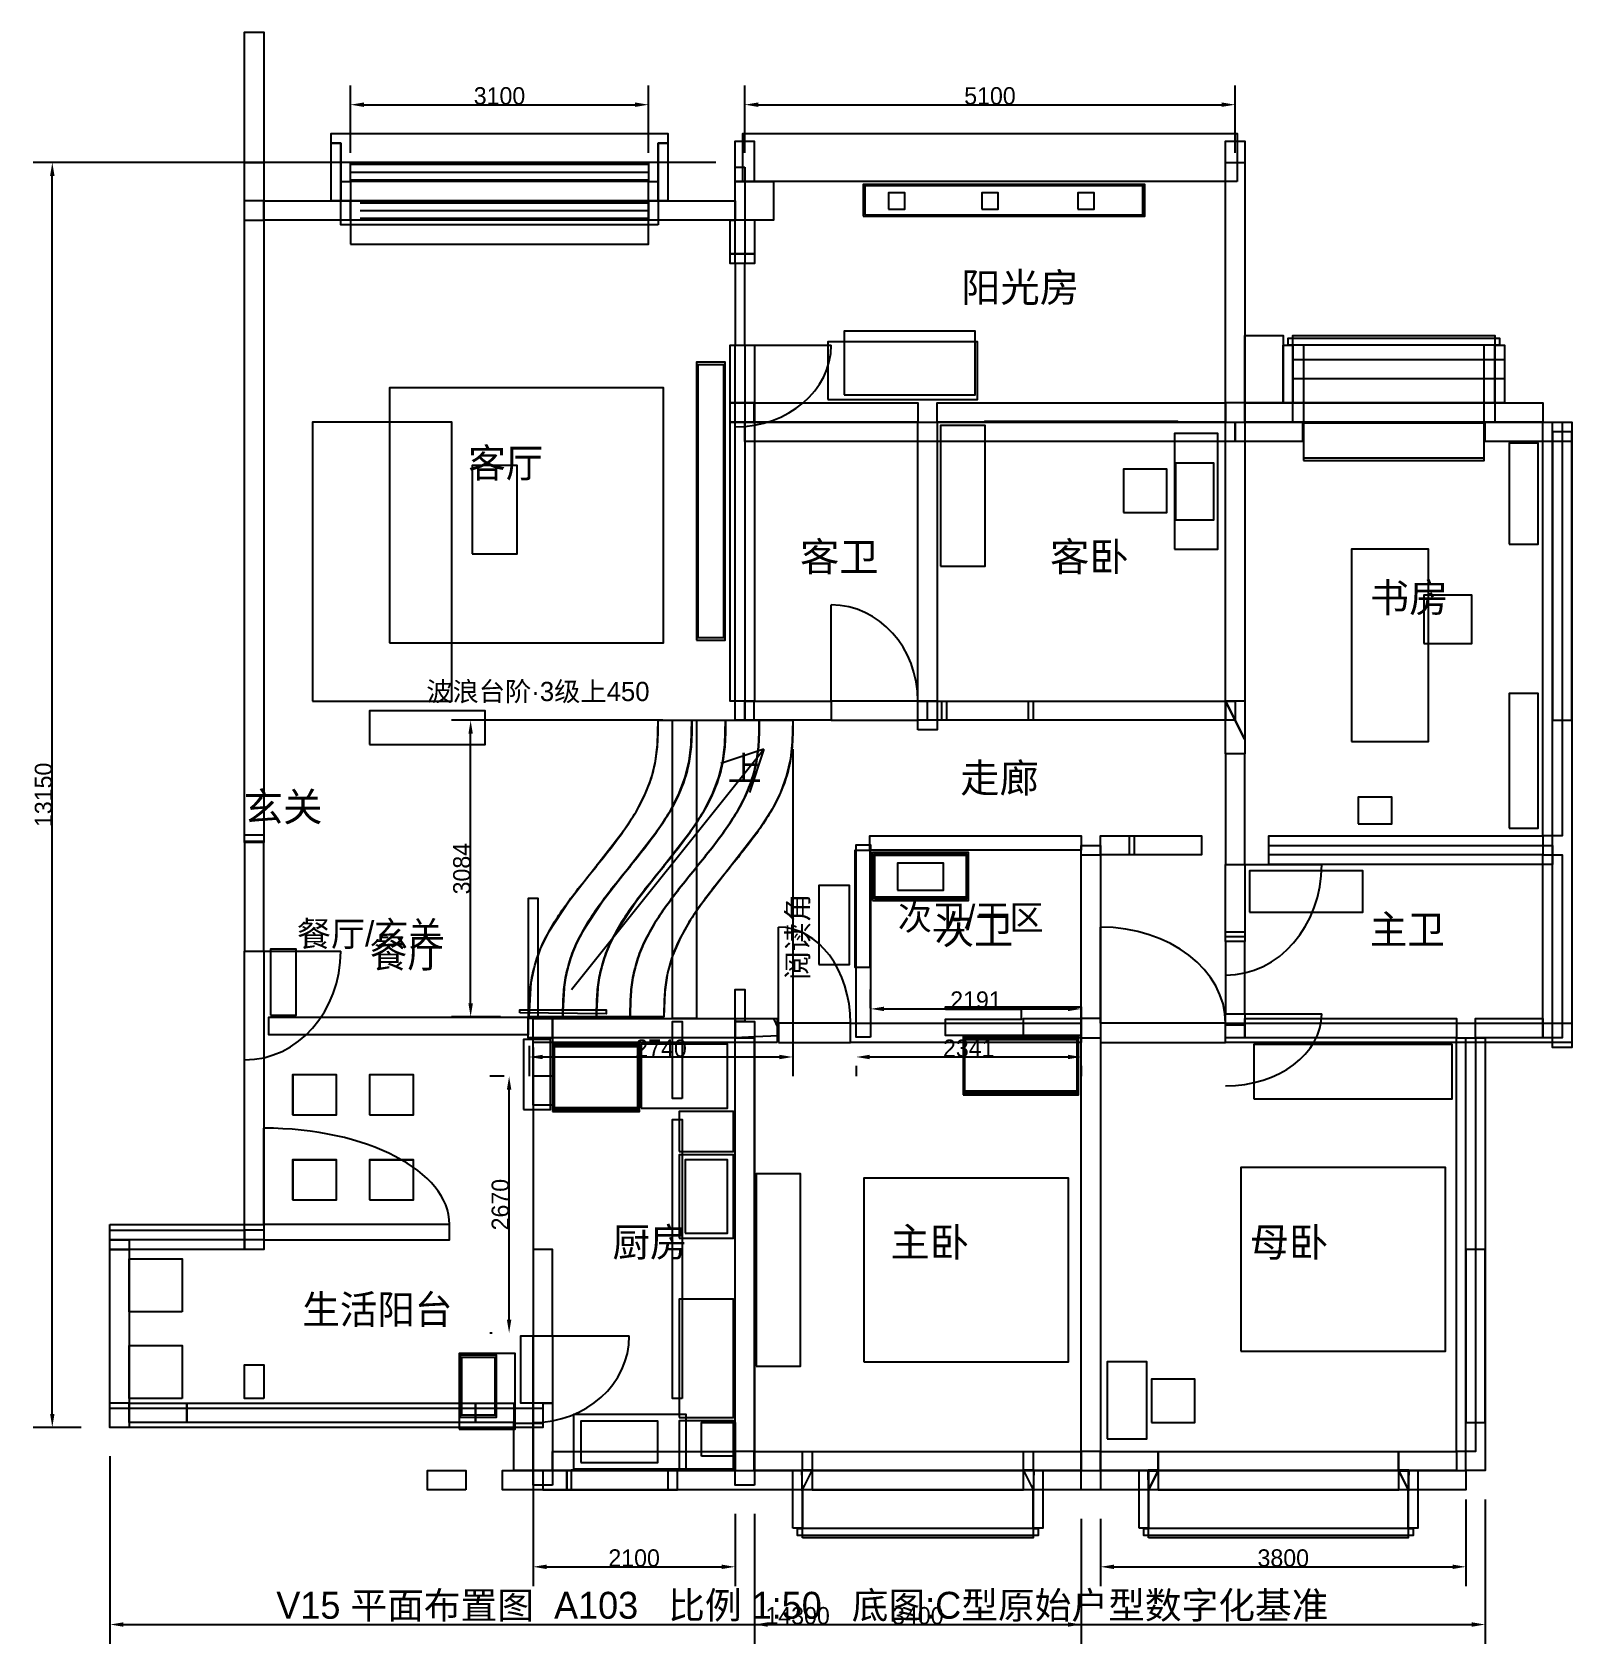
# Model space of a CAD drawing. Header units: millimetres. Extents: x 491 to 16500, y -1800 to 14953.
import ezdxf
from ezdxf.enums import TextEntityAlignment as Align

# ---------------------------------------------------------------- set-up
doc = ezdxf.new("R2010")
doc.units = ezdxf.units.MM
doc.header["$LTSCALE"] = 200
for name, color, linetype in [('A-CONFLICT', 6, 'Continuous'), ('A-DESIGN', 1, 'Continuous'), ('A-DIMS', 1, 'Continuous'), ('A-DOOR', 3, 'Continuous'), ('A-FIXT', 4, 'Continuous'), ('A-FURN', 8, 'Continuous'), ('A-TEXT', 7, 'Continuous'), ('A-WALL', 7, 'Continuous'), ('A-WINDOW', 4, 'Continuous')]:
    doc.layers.add(name, color=color, linetype=linetype)
doc.styles.add('HZTXT', font='STHeiti Medium.ttc')
doc.dimstyles.new('STD-ARCH', dxfattribs={"dimtxt": 180, "dimasz": 140, "dimexe": 200, "dimexo": 300, "dimtad": 1, "dimdec": 0, "dimtxsty": 'HZTXT', "dimcen": 2.5, "dimazin": 3, "dimtfac": 1, "dimtmove": 0, "dimatfit": 3})

# ---------------------------------------------------------------- blocks, each defined once
blk = doc.blocks.new('SYM-DOOR-LEAF')
at = {"layer": 'A-DOOR'}
blk.add_line((0, 0), (0, 1000), dxfattribs=at)
blk.add_arc((0, 0), 1000, 0, 90, dxfattribs=at)
blk.add_attdef('SRC_ID', (0, -200), '', height=150)
blk = doc.blocks.new('SYM-WIN-SPAN')
at = {"layer": 'A-WINDOW'}
for p, q in [((0, 80), (1000, 80)), ((0, 0), (1000, 0)), ((0, -80), (1000, -80))]:
    blk.add_line(p, q, dxfattribs=at)
blk.add_attdef('SRC_ID', (0, -300), '', height=150)

msp = doc.modelspace()

# ---------------------------------------------------------------- linework, layer by layer
at = {"layer": 'A-CONFLICT'}
for points in [[(9699.9, 9243.1), (9699.9, 10900.2), (9785.6, 10900.2), (9899.9, 10900.2), (9899.9, 9657.3), (9899.9, 8000.2), (9814.2, 8000.2), (9700, 8000.2), (9700, 8250), (9699.9, 8250)], [(7799.9, 200.2), (7799.9, 1721.7), (7799.9, 4500.2), (7870.7, 4500.2), (7999.9, 4500.2), (7999.9, 2978.7), (7999.9, 200.2), (7929.1, 200.2)], [(1499.9, 700.2), (1299.9, 700.2), (1299.9, 704.8), (1299.9, 705), (1299.9, 2300.2), (1499.9, 2300.2), (1499.9, 705)]]:
    msp.add_lwpolyline(points, close=True, dxfattribs=at)
at = {"layer": 'A-DESIGN'}
for p, q in [((6100, 5000), (8100, 7500)), ((8100, 7500), (7650, 7350)), ((8100, 7500), (7950, 7050))]:
    msp.add_line(p, q, dxfattribs=at)
for points in [[(3800.1, 13200.1), (3700.1, 13200.1), (3700.1, 13789.9), (3699.9, 13800.1), (3599.9, 13800.1), (3599.9, 13900.1), (3699.9, 13900.1), (7000.1, 13900.1), (7100.1, 13900.1), (7100.1, 13800.1), (7000.1, 13800.1), (6999.9, 13789.9), (6999.9, 13200.1), (6899.9, 13200.1)], [(3599.9, 13200.1), (3599.9, 13800.1), (3699.9, 13800.1), (3700.1, 13789.9), (3700.1, 13200.1)], [(6999.9, 13789.9), (7000.1, 13800.1), (7100.1, 13800.1), (7100.1, 13200.1), (6999.9, 13200.1)], [(3800.1, 12999.9), (3800.1, 13200.1), (6899.9, 13200.1), (6899.9, 12999.9)], [(8000.1, 12649.9), (8000.1, 12550), (7749.9, 12550), (7749.9, 12649.9), (7790, 12649.9)], [(13599.9, 11700.1), (13549.9, 11700.1), (13549.9, 11773.1), (13599.9, 11773.1), (15700.1, 11773.1), (15750.1, 11773.1), (15750.1, 11700.1), (15700.1, 11700.1), (15699.9, 11699.9), (15699.9, 11100.1), (15700.1, 11099.9), (15599.9, 11100.1), (13700.1, 11100.1), (13599.9, 11099.9), (13600.1, 11100.1), (13600.1, 11699.9)], [(13600.1, 11100.1), (13700.1, 11100.1), (15599.9, 11100.1), (15699.9, 11100.1), (15700.1, 11099.9), (15700.1, 10899.9), (15599.9, 10899.9), (13700.1, 10899.9), (13599.9, 10899.9), (13599.9, 11099.9)], [(10900, 7799.9), (9950, 7799.9), (9950, 8000.1), (10900, 8000.1)], [(5662.2, 4875), (5663.3, 4900), (5664.6, 4925), (5666.2, 4950), (5668.2, 4975), (5670.4, 5000), (5673.1, 5025), (5676.2, 5050), (5679.6, 5075), (5683.5, 5100), (5687.8, 5125), (5692.6, 5150), (5697.8, 5175), (5703.5, 5200), (5709.7, 5225), (5716.3, 5250), (5723.5, 5275), (5731.1, 5300), (5739.3, 5325), (5747.9, 5350), (5757.1, 5375), (5766.7, 5400), (5776.9, 5425), (5787.6, 5450), (5798.7, 5475), (5810.4, 5500), (5822.5, 5525), (5835.1, 5550), (5848.2, 5575), (5861.7, 5600), (5875.7, 5625), (5890.1, 5650), (5905, 5675), (5920.2, 5700), (5935.9, 5725), (5952, 5750), (5968.4, 5775), (5985.3, 5800), (6002.4, 5825), (6019.9, 5850), (6037.7, 5875), (6055.8, 5900), (6074.2, 5925), (6092.9, 5950), (6111.8, 5975), (6130.9, 6000), (6150.2, 6025), (6169.7, 6050), (6189.4, 6075), (6209.2, 6100), (6229.1, 6125), (6249.2, 6150), (6269.3, 6175), (6289.5, 6200), (6309.7, 6225), (6330, 6250), (6350.3, 6275), (6370.5, 6300), (6390.7, 6325), (6410.8, 6350), (6430.9, 6375), (6450.8, 6400), (6470.6, 6425), (6490.3, 6450), (6509.8, 6475), (6529.1, 6500), (6548.3, 6525), (6567.1, 6550), (6585.8, 6575), (6604.2, 6600), (6622.3, 6625), (6640.1, 6650), (6657.6, 6675), (6674.7, 6700), (6691.6, 6725), (6708, 6750), (6724.1, 6775), (6739.8, 6800), (6755, 6825), (6769.9, 6850), (6784.3, 6875), (6798.3, 6900), (6811.8, 6925), (6824.9, 6950), (6837.5, 6975), (6849.6, 7000), (6861.3, 7025), (6872.4, 7050), (6883.1, 7075), (6893.3, 7100), (6902.9, 7125), (6912.1, 7150), (6920.7, 7175), (6928.9, 7200), (6936.5, 7225), (6943.7, 7250), (6950.3, 7275), (6956.5, 7300), (6962.2, 7325), (6967.4, 7350), (6972.2, 7375), (6976.5, 7400), (6980.4, 7425), (6983.8, 7450), (6986.9, 7475), (6989.6, 7500), (6991.8, 7525), (6993.8, 7550), (6995.4, 7575), (6996.7, 7600), (6997.8, 7625), (6998.6, 7650), (6999.2, 7675), (6999.6, 7700), (6999.8, 7725), (6999.9, 7750), (7000, 7775), (7000, 7800), (7350, 7800), (7350, 7775), (7349.9, 7750), (7349.8, 7725), (7349.6, 7700), (7349.2, 7675), (7348.6, 7650), (7347.8, 7625), (7346.7, 7600), (7345.4, 7575), (7343.8, 7550), (7341.8, 7525), (7339.6, 7500), (7336.9, 7475), (7333.8, 7450), (7330.4, 7425), (7326.5, 7400), (7322.2, 7375), (7317.4, 7350), (7312.2, 7325), (7306.5, 7300), (7300.3, 7275), (7293.7, 7250), (7286.5, 7225), (7278.9, 7200), (7270.7, 7175), (7262.1, 7150), (7252.9, 7125), (7243.3, 7100), (7233.1, 7075), (7222.4, 7050), (7211.3, 7025), (7199.6, 7000), (7187.5, 6975), (7174.9, 6950), (7161.8, 6925), (7148.3, 6900), (7134.3, 6875), (7119.9, 6850), (7105, 6825), (7089.8, 6800), (7074.1, 6775), (7058, 6750), (7041.6, 6725), (7024.7, 6700), (7007.6, 6675), (6990.1, 6650), (6972.3, 6625), (6954.2, 6600), (6935.8, 6575), (6917.1, 6550), (6898.3, 6525), (6879.1, 6500), (6859.8, 6475), (6840.3, 6450), (6820.6, 6425), (6800.8, 6400), (6780.9, 6375), (6760.8, 6350), (6740.7, 6325), (6720.5, 6300), (6700.3, 6275), (6680, 6250), (6659.7, 6225), (6639.5, 6200), (6619.3, 6175), (6599.2, 6150), (6579.1, 6125), (6559.2, 6100), (6539.4, 6075), (6519.7, 6050), (6500.2, 6025), (6480.9, 6000), (6461.8, 5975), (6442.9, 5950), (6424.2, 5925), (6405.8, 5900), (6387.7, 5875), (6369.9, 5850), (6352.4, 5825), (6335.3, 5800), (6318.4, 5775), (6302, 5750), (6285.9, 5725), (6270.2, 5700), (6255, 5675), (6240.1, 5650), (6225.7, 5625), (6211.7, 5600), (6198.2, 5575), (6185.1, 5550), (6172.5, 5525), (6160.4, 5500), (6148.7, 5475), (6137.6, 5450), (6126.9, 5425), (6116.7, 5400), (6107.1, 5375), (6097.9, 5350), (6089.3, 5325), (6081.1, 5300), (6073.5, 5275), (6066.3, 5250), (6059.7, 5225), (6053.5, 5200), (6047.8, 5175), (6042.6, 5150), (6037.8, 5125), (6033.5, 5100), (6029.6, 5075), (6026.2, 5050), (6023.1, 5025), (6020.5, 5000), (6018.2, 4975), (6016.2, 4950), (6014.6, 4925), (6013.3, 4900), (6012.2, 4875), (6011.4, 4850), (6010.8, 4825), (6010.4, 4800), (6010.2, 4775), (6010.1, 4750), (6010, 4725), (6010, 4716.1), (5660, 4716.1), (5660, 4725), (5660.1, 4750), (5660.2, 4775), (5660.4, 4800), (5660.8, 4825), (5661.4, 4850)], [(6012.2, 4875), (6013.3, 4900), (6014.6, 4925), (6016.2, 4950), (6018.2, 4975), (6020.5, 5000), (6023.1, 5025), (6026.2, 5050), (6029.6, 5075), (6033.5, 5100), (6037.8, 5125), (6042.6, 5150), (6047.8, 5175), (6053.5, 5200), (6059.7, 5225), (6066.3, 5250), (6073.5, 5275), (6081.1, 5300), (6089.3, 5325), (6097.9, 5350), (6107.1, 5375), (6116.7, 5400), (6126.9, 5425), (6137.6, 5450), (6148.7, 5475), (6160.4, 5500), (6172.5, 5525), (6185.1, 5550), (6198.2, 5575), (6211.7, 5600), (6225.7, 5625), (6240.1, 5650), (6255, 5675), (6270.2, 5700), (6285.9, 5725), (6302, 5750), (6318.4, 5775), (6335.3, 5800), (6352.4, 5825), (6369.9, 5850), (6387.7, 5875), (6405.8, 5900), (6424.2, 5925), (6442.9, 5950), (6461.8, 5975), (6480.9, 6000), (6500.2, 6025), (6519.7, 6050), (6539.4, 6075), (6559.2, 6100), (6579.1, 6125), (6599.2, 6150), (6619.3, 6175), (6639.5, 6200), (6659.7, 6225), (6680, 6250), (6700.3, 6275), (6720.5, 6300), (6740.7, 6325), (6760.8, 6350), (6780.9, 6375), (6800.8, 6400), (6820.6, 6425), (6840.3, 6450), (6859.8, 6475), (6879.1, 6500), (6898.3, 6525), (6917.1, 6550), (6935.8, 6575), (6954.2, 6600), (6972.3, 6625), (6990.1, 6650), (7007.6, 6675), (7024.7, 6700), (7041.6, 6725), (7058, 6750), (7074.1, 6775), (7089.8, 6800), (7105, 6825), (7119.9, 6850), (7134.3, 6875), (7148.3, 6900), (7161.8, 6925), (7174.9, 6950), (7187.5, 6975), (7199.6, 7000), (7211.3, 7025), (7222.4, 7050), (7233.1, 7075), (7243.3, 7100), (7252.9, 7125), (7262.1, 7150), (7270.7, 7175), (7278.9, 7200), (7286.5, 7225), (7293.7, 7250), (7300.3, 7275), (7306.5, 7300), (7312.2, 7325), (7317.4, 7350), (7322.2, 7375), (7326.5, 7400), (7330.4, 7425), (7333.8, 7450), (7336.9, 7475), (7339.6, 7500), (7341.8, 7525), (7343.8, 7550), (7345.4, 7575), (7346.7, 7600), (7347.8, 7625), (7348.6, 7650), (7349.2, 7675), (7349.6, 7700), (7349.8, 7725), (7349.9, 7750), (7350, 7775), (7350, 7800), (7700, 7800), (7700, 7775), (7699.9, 7750), (7699.8, 7725), (7699.6, 7700), (7699.2, 7675), (7698.6, 7650), (7697.8, 7625), (7696.7, 7600), (7695.4, 7575), (7693.8, 7550), (7691.8, 7525), (7689.5, 7500), (7686.9, 7475), (7683.8, 7450), (7680.4, 7425), (7676.5, 7400), (7672.2, 7375), (7667.4, 7350), (7662.2, 7325), (7656.5, 7300), (7650.3, 7275), (7643.7, 7250), (7636.5, 7225), (7628.9, 7200), (7620.7, 7175), (7612.1, 7150), (7602.9, 7125), (7593.3, 7100), (7583.1, 7075), (7572.4, 7050), (7561.3, 7025), (7549.6, 7000), (7537.5, 6975), (7524.9, 6950), (7511.8, 6925), (7498.3, 6900), (7484.3, 6875), (7469.9, 6850), (7455, 6825), (7439.8, 6800), (7424.1, 6775), (7408, 6750), (7391.6, 6725), (7374.7, 6700), (7357.6, 6675), (7340.1, 6650), (7322.3, 6625), (7304.2, 6600), (7285.8, 6575), (7267.1, 6550), (7248.3, 6525), (7229.1, 6500), (7209.8, 6475), (7190.3, 6450), (7170.6, 6425), (7150.8, 6400), (7130.9, 6375), (7110.8, 6350), (7090.7, 6325), (7070.5, 6300), (7050.3, 6275), (7030, 6250), (7009.7, 6225), (6989.5, 6200), (6969.3, 6175), (6949.2, 6150), (6929.1, 6125), (6909.2, 6100), (6889.4, 6075), (6869.7, 6050), (6850.2, 6025), (6830.9, 6000), (6811.7, 5975), (6792.9, 5950), (6774.2, 5925), (6755.8, 5900), (6737.7, 5875), (6719.9, 5850), (6702.4, 5825), (6685.3, 5800), (6668.4, 5775), (6652, 5750), (6635.9, 5725), (6620.2, 5700), (6605, 5675), (6590.1, 5650), (6575.7, 5625), (6561.7, 5600), (6548.2, 5575), (6535.1, 5550), (6522.5, 5525), (6510.4, 5500), (6498.7, 5475), (6487.6, 5450), (6476.9, 5425), (6466.7, 5400), (6457.1, 5375), (6447.9, 5350), (6439.3, 5325), (6431.1, 5300), (6423.5, 5275), (6416.3, 5250), (6409.7, 5225), (6403.5, 5200), (6397.8, 5175), (6392.6, 5150), (6387.8, 5125), (6383.5, 5100), (6379.6, 5075), (6376.2, 5050), (6373.1, 5025), (6370.5, 5000), (6368.2, 4975), (6366.2, 4950), (6364.6, 4925), (6363.3, 4900), (6362.2, 4875), (6361.4, 4850), (6360.8, 4825), (6360.4, 4800), (6360.2, 4775), (6360.1, 4750), (6360, 4725), (6360, 4716.1), (6010, 4716.1), (6010, 4725), (6010.1, 4750), (6010.2, 4775), (6010.4, 4800), (6010.8, 4825), (6011.4, 4850)], [(6362.2, 4875), (6363.3, 4900), (6364.6, 4925), (6366.2, 4950), (6368.2, 4975), (6370.5, 5000), (6373.1, 5025), (6376.2, 5050), (6379.6, 5075), (6383.5, 5100), (6387.8, 5125), (6392.6, 5150), (6397.8, 5175), (6403.5, 5200), (6409.7, 5225), (6416.3, 5250), (6423.5, 5275), (6431.1, 5300), (6439.3, 5325), (6447.9, 5350), (6457.1, 5375), (6466.7, 5400), (6476.9, 5425), (6487.6, 5450), (6498.7, 5475), (6510.4, 5500), (6522.5, 5525), (6535.1, 5550), (6548.2, 5575), (6561.7, 5600), (6575.7, 5625), (6590.1, 5650), (6605, 5675), (6620.2, 5700), (6635.9, 5725), (6652, 5750), (6668.4, 5775), (6685.3, 5800), (6702.4, 5825), (6719.9, 5850), (6737.7, 5875), (6755.8, 5900), (6774.2, 5925), (6792.9, 5950), (6811.7, 5975), (6830.9, 6000), (6850.2, 6025), (6869.7, 6050), (6889.4, 6075), (6909.2, 6100), (6929.1, 6125), (6949.2, 6150), (6969.3, 6175), (6989.5, 6200), (7009.7, 6225), (7030, 6250), (7050.3, 6275), (7070.5, 6300), (7090.7, 6325), (7110.8, 6350), (7130.9, 6375), (7150.8, 6400), (7170.6, 6425), (7190.3, 6450), (7209.8, 6475), (7229.1, 6500), (7248.3, 6525), (7267.1, 6550), (7285.8, 6575), (7304.2, 6600), (7322.3, 6625), (7340.1, 6650), (7357.6, 6675), (7374.7, 6700), (7391.6, 6725), (7408, 6750), (7424.1, 6775), (7439.8, 6800), (7455, 6825), (7469.9, 6850), (7484.3, 6875), (7498.3, 6900), (7511.8, 6925), (7524.9, 6950), (7537.5, 6975), (7549.6, 7000), (7561.3, 7025), (7572.4, 7050), (7583.1, 7075), (7593.3, 7100), (7602.9, 7125), (7612.1, 7150), (7620.7, 7175), (7628.9, 7200), (7636.5, 7225), (7643.7, 7250), (7650.3, 7275), (7656.5, 7300), (7662.2, 7325), (7667.4, 7350), (7672.2, 7375), (7676.5, 7400), (7680.4, 7425), (7683.8, 7450), (7686.9, 7475), (7689.5, 7500), (7691.8, 7525), (7693.8, 7550), (7695.4, 7575), (7696.7, 7600), (7697.8, 7625), (7698.6, 7650), (7699.2, 7675), (7699.6, 7700), (7699.8, 7725), (7699.9, 7750), (7700, 7775), (7700, 7800), (8050, 7800), (8050, 7775), (8049.9, 7750), (8049.8, 7725), (8049.6, 7700), (8049.2, 7675), (8048.6, 7650), (8047.8, 7625), (8046.7, 7600), (8045.4, 7575), (8043.8, 7550), (8041.8, 7525), (8039.5, 7500), (8036.9, 7475), (8033.8, 7450), (8030.4, 7425), (8026.5, 7400), (8022.2, 7375), (8017.4, 7350), (8012.2, 7325), (8006.5, 7300), (8000.3, 7275), (7993.7, 7250), (7986.5, 7225), (7978.9, 7200), (7970.7, 7175), (7962.1, 7150), (7952.9, 7125), (7943.3, 7100), (7933.1, 7075), (7922.4, 7050), (7911.3, 7025), (7899.6, 7000), (7887.5, 6975), (7874.9, 6950), (7861.8, 6925), (7848.3, 6900), (7834.3, 6875), (7819.9, 6850), (7805, 6825), (7789.8, 6800), (7774.1, 6775), (7758, 6750), (7741.6, 6725), (7724.7, 6700), (7707.6, 6675), (7690.1, 6650), (7672.3, 6625), (7654.2, 6600), (7635.8, 6575), (7617.1, 6550), (7598.2, 6525), (7579.1, 6500), (7559.8, 6475), (7540.3, 6450), (7520.6, 6425), (7500.8, 6400), (7480.9, 6375), (7460.8, 6350), (7440.7, 6325), (7420.5, 6300), (7400.3, 6275), (7380, 6250), (7359.7, 6225), (7339.5, 6200), (7319.3, 6175), (7299.2, 6150), (7279.1, 6125), (7259.2, 6100), (7239.4, 6075), (7219.7, 6050), (7200.2, 6025), (7180.9, 6000), (7161.7, 5975), (7142.9, 5950), (7124.2, 5925), (7105.8, 5900), (7087.7, 5875), (7069.9, 5850), (7052.4, 5825), (7035.3, 5800), (7018.4, 5775), (7002, 5750), (6985.9, 5725), (6970.2, 5700), (6955, 5675), (6940.1, 5650), (6925.7, 5625), (6911.7, 5600), (6898.2, 5575), (6885.1, 5550), (6872.5, 5525), (6860.4, 5500), (6848.7, 5475), (6837.6, 5450), (6826.9, 5425), (6816.7, 5400), (6807.1, 5375), (6797.9, 5350), (6789.3, 5325), (6781.1, 5300), (6773.5, 5275), (6766.3, 5250), (6759.7, 5225), (6753.5, 5200), (6747.8, 5175), (6742.6, 5150), (6737.8, 5125), (6733.5, 5100), (6729.6, 5075), (6726.2, 5050), (6723.1, 5025), (6720.4, 5000), (6718.2, 4975), (6716.2, 4950), (6714.6, 4925), (6713.3, 4900), (6712.2, 4875), (6711.4, 4850), (6710.8, 4825), (6710.4, 4800), (6710.2, 4775), (6710.1, 4750), (6710, 4725), (6710, 4716.1), (6360, 4716.1), (6360, 4725), (6360.1, 4750), (6360.2, 4775), (6360.4, 4800), (6360.8, 4825), (6361.4, 4850)], [(6712.2, 4875), (6713.3, 4900), (6714.6, 4925), (6716.2, 4950), (6718.2, 4975), (6720.4, 5000), (6723.1, 5025), (6726.2, 5050), (6729.6, 5075), (6733.5, 5100), (6737.8, 5125), (6742.6, 5150), (6747.8, 5175), (6753.5, 5200), (6759.7, 5225), (6766.3, 5250), (6773.5, 5275), (6781.1, 5300), (6789.3, 5325), (6797.9, 5350), (6807.1, 5375), (6816.7, 5400), (6826.9, 5425), (6837.6, 5450), (6848.7, 5475), (6860.4, 5500), (6872.5, 5525), (6885.1, 5550), (6898.2, 5575), (6911.7, 5600), (6925.7, 5625), (6940.1, 5650), (6955, 5675), (6970.2, 5700), (6985.9, 5725), (7002, 5750), (7018.4, 5775), (7035.3, 5800), (7052.4, 5825), (7069.9, 5850), (7087.7, 5875), (7105.8, 5900), (7124.2, 5925), (7142.9, 5950), (7161.7, 5975), (7180.9, 6000), (7200.2, 6025), (7219.7, 6050), (7239.4, 6075), (7259.2, 6100), (7279.1, 6125), (7299.2, 6150), (7319.3, 6175), (7339.5, 6200), (7359.7, 6225), (7380, 6250), (7400.3, 6275), (7420.5, 6300), (7440.7, 6325), (7460.8, 6350), (7480.9, 6375), (7500.8, 6400), (7520.6, 6425), (7540.3, 6450), (7559.8, 6475), (7579.1, 6500), (7598.2, 6525), (7617.1, 6550), (7635.8, 6575), (7654.2, 6600), (7672.3, 6625), (7690.1, 6650), (7707.6, 6675), (7724.7, 6700), (7741.6, 6725), (7758, 6750), (7774.1, 6775), (7789.8, 6800), (7805, 6825), (7819.9, 6850), (7834.3, 6875), (7848.3, 6900), (7861.8, 6925), (7874.9, 6950), (7887.5, 6975), (7899.6, 7000), (7911.3, 7025), (7922.4, 7050), (7933.1, 7075), (7943.3, 7100), (7952.9, 7125), (7962.1, 7150), (7970.7, 7175), (7978.9, 7200), (7986.5, 7225), (7993.7, 7250), (8000.3, 7275), (8006.5, 7300), (8012.2, 7325), (8017.4, 7350), (8022.2, 7375), (8026.5, 7400), (8030.4, 7425), (8033.8, 7450), (8036.9, 7475), (8039.5, 7500), (8041.8, 7525), (8043.8, 7550), (8045.4, 7575), (8046.7, 7600), (8047.8, 7625), (8048.6, 7650), (8049.2, 7675), (8049.6, 7700), (8049.8, 7725), (8049.9, 7750), (8050, 7775), (8050, 7800), (8400, 7800), (8400, 7775), (8399.9, 7750), (8399.8, 7725), (8399.6, 7700), (8399.2, 7675), (8398.6, 7650), (8397.8, 7625), (8396.7, 7600), (8395.4, 7575), (8393.8, 7550), (8391.8, 7525), (8389.6, 7500), (8386.9, 7475), (8383.8, 7450), (8380.4, 7425), (8376.5, 7400), (8372.2, 7375), (8367.4, 7350), (8362.2, 7325), (8356.5, 7300), (8350.3, 7275), (8343.7, 7250), (8336.5, 7225), (8328.9, 7200), (8320.7, 7175), (8312.1, 7150), (8302.9, 7125), (8293.3, 7100), (8283.1, 7075), (8272.4, 7050), (8261.3, 7025), (8249.6, 7000), (8237.5, 6975), (8224.9, 6950), (8211.8, 6925), (8198.3, 6900), (8184.3, 6875), (8169.9, 6850), (8155, 6825), (8139.8, 6800), (8124.1, 6775), (8108, 6750), (8091.6, 6725), (8074.7, 6700), (8057.6, 6675), (8040.1, 6650), (8022.3, 6625), (8004.2, 6600), (7985.8, 6575), (7967.1, 6550), (7948.2, 6525), (7929.1, 6500), (7909.8, 6475), (7890.3, 6450), (7870.6, 6425), (7850.8, 6400), (7830.9, 6375), (7810.8, 6350), (7790.7, 6325), (7770.5, 6300), (7750.3, 6275), (7730, 6250), (7709.7, 6225), (7689.5, 6200), (7669.3, 6175), (7649.2, 6150), (7629.1, 6125), (7609.2, 6100), (7589.4, 6075), (7569.7, 6050), (7550.2, 6025), (7530.9, 6000), (7511.8, 5975), (7492.9, 5950), (7474.2, 5925), (7455.8, 5900), (7437.7, 5875), (7419.9, 5850), (7402.4, 5825), (7385.3, 5800), (7368.4, 5775), (7352, 5750), (7335.9, 5725), (7320.2, 5700), (7305, 5675), (7290.1, 5650), (7275.7, 5625), (7261.7, 5600), (7248.2, 5575), (7235.1, 5550), (7222.5, 5525), (7210.4, 5500), (7198.7, 5475), (7187.6, 5450), (7176.9, 5425), (7166.7, 5400), (7157.1, 5375), (7147.9, 5350), (7139.3, 5325), (7131.1, 5300), (7123.5, 5275), (7116.3, 5250), (7109.7, 5225), (7103.5, 5200), (7097.8, 5175), (7092.6, 5150), (7087.8, 5125), (7083.5, 5100), (7079.6, 5075), (7076.2, 5050), (7073.1, 5025), (7070.4, 5000), (7068.2, 4975), (7066.2, 4950), (7064.6, 4925), (7063.3, 4900), (7062.2, 4875), (7061.4, 4850), (7060.8, 4825), (7060.4, 4800), (7060.2, 4775), (7060.1, 4750), (7060, 4725), (7060, 4716.1), (6710, 4716.1), (6710, 4725), (6710.1, 4750), (6710.2, 4775), (6710.4, 4800), (6710.8, 4825), (6711.4, 4850)], [(13100.1, 5600), (13100.1, 5500), (12899.9, 5500), (12899.9, 5600)], [(5649.9, 4715.1), (5649.9, 4529.9), (2950, 4529.9), (2950, 4715.1)], [(5099.9, 700.1), (5099.9, 499.9), (2100.1, 499.9), (2100.1, 700.1)], [(8500, 4.9), (8500, 200.1), (8600.1, 200.1), (9230, 200.1), (10799.9, 200.1), (10900, 200.1), (10900, 4.9), (10799.9, -0.1), (10899.9, -200.1), (9230, -200.1), (8500.1, -200.1), (8600.1, -0.1)], [(14700.9, -2.1), (14798, -2.1), (14798, -196.2), (14700.9, -2.1), (14799.9, -200.1), (12100.1, -200.1), (12199.1, -2.1), (12102, -196.2), (12102, -2.1), (12199.1, -2.1), (12200.1, -0.1), (12200.1, 200.1), (14699.9, 200.1), (14699.9, -0.1)], [(6099.9, -0.1), (6099.9, 0.1), (7100.1, 0.1), (7100.1, -0.1), (7100.1, -200.1), (6099.9, -200.1)], [(8500.1, -599.9), (8500.1, -200.1), (8495.1, -0.1), (8495.1, 4.9), (8500, 4.9), (8600.1, -0.1), (9230, -0.1), (10799.9, -0.1), (10900, 4.9), (10904.9, 4.9), (10904.9, -0.1), (10899.9, -200.1), (10899.9, -599.9), (10900.1, -600.1), (10950.1, -600.1), (10950.1, -673.1), (10900.1, -673.1), (9230, -673.1), (8499.9, -673.1), (8449.9, -673.1), (8449.9, -600.1), (8499.9, -600.1)], [(12099.9, -600.1), (12100.1, -599.9), (12100.1, -200.1), (12095.1, -0.1), (12095.1, 4.9), (12100, 4.9), (12200.1, -0.1), (14699.9, -0.1), (14800, 4.9), (14804.9, 4.9), (14804.9, -0.1), (14799.9, -200.1), (14799.9, -599.9), (14800.1, -600.1), (14850.1, -600.1), (14850.1, -673.1), (14800.1, -673.1), (12099.9, -673.1), (12049.9, -673.1), (12049.9, -600.1)]]:
    msp.add_lwpolyline(points, close=True, dxfattribs=at)
at = {"layer": 'A-DOOR'}
for points in [[(7800, 11700), (7900, 11700), (7900, 12550), (7800, 12550)], [(8800, 7800), (9700, 7800), (9700, 8000), (8800, 8000)], [(12900, 6300), (13100, 6300), (13100, 7450), (12900, 7450)], [(2700, 5400), (2900, 5400), (2900, 6530), (2700, 6530)], [(12900, 4750), (13100, 4750), (13100, 5500), (12900, 5500)], [(8250, 4450), (9000, 4450), (9000, 4650), (8250, 4650)], [(11600, 4450), (12900, 4450), (12900, 4650), (11600, 4650)], [(2900, 2400), (4830, 2400), (4830, 2560), (2900, 2560)], [(5700, 1400), (5900, 1400), (5900, 2300), (5700, 2300)]]:
    msp.add_lwpolyline(points, close=True, dxfattribs=at)
at = {"layer": 'A-FIXT'}
for points in [[(4205, 8605), (7055, 8605), (7055, 11255), (4205, 11255)], [(14277.4, 6722.6), (14627.4, 6722.6), (14627.4, 7002.6), (14277.4, 7002.6)], [(9228, 5925.2), (10228, 5925.2), (10228, 6425.2), (9228, 6425.2)], [(9228, 5925.2), (10228, 5925.2), (10228, 6425.2), (9228, 6425.2)], [(9228, 5965.2), (10228, 5965.2), (10228, 6395.2), (9228, 6395.2)], [(9249.6, 5943.2), (10206.4, 5943.2), (10206.4, 6407.2), (9249.6, 6407.2)], [(9488, 6035.2), (9968, 6035.2), (9968, 6315.2), (9488, 6315.2)], [(5900, 3753), (6805, 3753), (6805, 4445), (5900, 4445)], [(5900, 3735), (6805, 3735), (6805, 4435), (5900, 4435)], [(5900, 3735), (6805, 3735), (6805, 4435), (5900, 4435)], [(5900, 3775), (6805, 3775), (6805, 4405), (5900, 4405)], [(5918, 3753), (6787, 3753), (6787, 4417), (5918, 4417)], [(7280, 2470), (7720, 2470), (7720, 3230), (7280, 3230)], [(4932.1, 432.6), (5512.6, 432.6), (5512.6, 1218.1), (4932.1, 1218.1)], [(4941.4, 556.6), (5319.8, 556.6), (5319.8, 1200), (4941.4, 1200)], [(4953.6, 580.9), (5305.8, 580.9), (5305.8, 1176.8), (4953.6, 1176.8)], [(4953.6, 580.9), (5305.8, 580.9), (5305.8, 1176.8), (4953.6, 1176.8)], [(4953.6, 580.9), (5305.8, 580.9), (5305.8, 1176.8), (4953.6, 1176.8)], [(11668.5, 330), (12081.5, 330), (12081.5, 1130), (11668.5, 1130)], [(11668.5, 330), (12081.5, 330), (12081.5, 1130), (11668.5, 1130)], [(12130, 500), (12580, 500), (12580, 950), (12130, 950)], [(6195, 85), (6995, 85), (6995, 515), (6195, 515)]]:
    msp.add_lwpolyline(points, close=True, dxfattribs=at)
at = {"layer": 'A-FURN'}
for points in [[(9130, 13040), (12060, 13040), (12060, 13370), (9130, 13370)], [(9150, 13055), (12040, 13055), (12040, 13355), (9150, 13355)], [(9395, 13115), (9565, 13115), (9565, 13285), (9395, 13285)], [(10365, 13115), (10535, 13115), (10535, 13285), (10365, 13285)], [(11365, 13115), (11535, 13115), (11535, 13285), (11365, 13285)], [(8765, 11135), (10320, 11135), (10320, 11735), (8765, 11735)], [(8935, 11185), (10295, 11185), (10295, 11845), (8935, 11845)], [(13710, 10500), (15590, 10500), (15590, 11700), (13710, 11700)], [(7398, 8634.9), (7696.9, 8634.9), (7696.9, 11523.8), (7398, 11523.8)], [(7412.9, 8662.4), (7681.9, 8662.4), (7681.9, 11496.3), (7412.9, 11496.3)], [(3404, 8000), (4854, 8000), (4854, 10900), (3404, 10900)], [(13710, 10530), (15590, 10530), (15590, 10890), (13710, 10890)], [(9936.1, 9402.4), (10400.1, 9402.4), (10400.1, 10866.4), (9936.1, 10866.4)], [(12370, 9580), (12820, 9580), (12820, 10780), (12370, 10780)], [(15850, 9630), (16150, 9630), (16150, 10680), (15850, 10680)], [(5067, 9532), (5533, 9532), (5533, 10448), (5067, 10448)], [(11840, 9960), (12290, 9960), (12290, 10410), (11840, 10410)], [(12378, 9885), (12778, 9885), (12778, 10475), (12378, 10475)], [(14210, 7580), (15010, 7580), (15010, 9580), (14210, 9580)], [(14960, 8600), (15460, 8600), (15460, 9100), (14960, 9100)], [(15850, 6680), (16150, 6680), (16150, 8080), (15850, 8080)], [(4000, 7550), (5200, 7550), (5200, 7900), (4000, 7900)], [(5716, 5250), (5777, 5425), (5862, 5600), (6074, 5925), (6640, 6650), (6770, 6850), (6861, 7025), (6929, 7200), (6972, 7375), (6994, 7550), (7000, 7800), (7350, 7800), (7700, 7800), (8050, 7800), (8400, 7800), (8395, 7575), (8376, 7400), (8336, 7225), (8272, 7050), (8184, 6875), (8058, 6675), (7456, 5900), (7336, 5725), (7235, 5550), (7148, 5350), (7098, 5175), (7068, 4975), (7060, 4716), (6710, 4716), (6360, 4716), (6010, 4716), (5660, 4716), (5680, 5075), (5716, 5250)], [(13148, 5807), (14328, 5807), (14328, 6237), (13148, 6237)], [(8669.9, 5263.2), (8989.9, 5263.2), (8989.9, 6083.2), (8669.9, 6083.2)], [(8669.9, 5263.2), (8989.9, 5263.2), (8989.9, 6083.2), (8669.9, 6083.2)], [(8669.9, 5263.2), (8989.9, 5263.2), (8989.9, 6083.2), (8669.9, 6083.2)], [(8669.9, 5263.2), (8989.9, 5263.2), (8989.9, 6083.2), (8669.9, 6083.2)], [(2970.5, 4736), (3234.5, 4736), (3234.5, 5422.2), (2970.5, 5422.2)], [(5560, 4758), (5560, 4790), (6460, 4790), (6460, 4750), (5560, 4758)], [(5598, 3753), (5882, 3753), (5882, 4482), (5598, 4482)], [(5598, 3753), (5882, 3753), (5882, 4482), (5598, 4482)], [(5598, 3753), (5882, 3753), (5882, 4482), (5598, 4482)], [(6823, 3768), (7722, 3768), (7722, 4432), (6823, 4432)], [(6823, 3768), (7722, 3768), (7722, 4432), (6823, 4432)], [(10172.2, 3908.1), (11372.2, 3908.1), (11372.2, 4508.1), (10172.2, 4508.1)], [(10172.2, 3908.1), (11372.2, 3908.1), (11372.2, 4508.1), (10172.2, 4508.1)], [(10172.2, 3948.1), (11372.2, 3948.1), (11372.2, 4478.1), (10172.2, 4478.1)], [(10186.7, 3926.1), (11357.9, 3926.1), (11357.9, 4490.1), (10186.7, 4490.1)], [(13193.9, 3865), (15257.9, 3865), (15257.9, 4429), (13193.9, 4429)], [(3198.7, 3699.5), (3656.5, 3699.5), (3656.5, 4115.3), (3198.7, 4115.3)], [(3199.6, 3700.4), (3655.6, 3700.4), (3655.6, 4114.4), (3199.6, 4114.4)], [(3199.6, 3700.4), (3655.6, 3700.4), (3655.6, 4114.4), (3199.6, 4114.4)], [(3998.7, 3699.5), (4456.5, 3699.5), (4456.5, 4115.3), (3998.7, 4115.3)], [(3999.6, 3700.4), (4455.6, 3700.4), (4455.6, 4114.4), (3999.6, 4114.4)], [(3999.6, 3700.4), (4455.6, 3700.4), (4455.6, 4114.4), (3999.6, 4114.4)], [(7218, 3318), (7782, 3318), (7782, 3732), (7218, 3732)], [(3198.7, 2813.5), (3656.5, 2813.5), (3656.5, 3229.3), (3198.7, 3229.3)], [(3199.6, 2814.4), (3655.6, 2814.4), (3655.6, 3228.4), (3199.6, 3228.4)], [(3199.6, 2814.4), (3655.6, 2814.4), (3655.6, 3228.4), (3199.6, 3228.4)], [(3998.7, 2813.5), (4456.5, 2813.5), (4456.5, 3229.3), (3998.7, 3229.3)], [(3999.6, 2814.4), (4455.6, 2814.4), (4455.6, 3228.4), (3999.6, 3228.4)], [(3999.6, 2814.4), (4455.6, 2814.4), (4455.6, 3228.4), (3999.6, 3228.4)], [(7218, 2418), (7782, 2418), (7782, 3282), (7218, 3282)], [(8020, 1087), (8480, 1087), (8480, 3087), (8020, 3087)], [(9137, 1132), (11267, 1132), (11267, 3042), (9137, 3042)], [(13057.9, 1240.5), (15187.9, 1240.5), (15187.9, 3150.5), (13057.9, 3150.5)], [(7218, 553), (7782, 553), (7782, 1782), (7218, 1782)], [(6118, 18), (7292, 18), (7292, 582), (6118, 582)], [(7218, 18), (7782, 18), (7782, 517), (7218, 517)]]:
    msp.add_lwpolyline(points, close=True, dxfattribs=at)
for points in [[(5660, 4716), (5680, 5075), (5716, 5250), (5777, 5425), (5862, 5600), (6074, 5925), (6640, 6650), (6770, 6850), (6861, 7025), (6929, 7200), (6972, 7375), (6994, 7550), (7000, 7800), (7290, 7800)], [(6010, 4716), (6030, 5075), (6066, 5250), (6127, 5425), (6212, 5600), (6424, 5925), (6990, 6650), (7120, 6850), (7211, 7025), (7279, 7200), (7322, 7375), (7344, 7550), (7350, 7800), (7640, 7800)], [(6360, 4716), (6380, 5075), (6416, 5250), (6477, 5425), (6562, 5600), (6774, 5925), (7340, 6650), (7470, 6850), (7561, 7025), (7629, 7200), (7672, 7375), (7694, 7550), (7700, 7800), (7990, 7800)], [(5950, 4716), (5660, 4716)], [(6300, 4716), (6010, 4716)], [(6650, 4716), (6360, 4716)]]:
    msp.add_lwpolyline(points, dxfattribs=at)
at = {"layer": 'A-WALL'}
for points in [[(2699.9, 13200.2), (2699.9, 13920.2), (2699.9, 14953.2), (2782, 14953.2), (2899.9, 14953.2), (2899.9, 14233.2), (2899.9, 13200.2), (2817.8, 13200.2)], [(7999.9, 13400.2), (7799.9, 13400.2), (7799.9, 13820.2), (7999.9, 13820.2)], [(13019.9, 13400.2), (7879.9, 13400.2), (7879.9, 13900.2), (13019.9, 13900.2)], [(13099.9, 11100.2), (12899.9, 11100.2), (12899.9, 13820.2), (13099.9, 13820.2)], [(2700, 13600), (2900, 13600), (2900, 10941), (2900, 6649), (2900, 6531), (2900, 6530), (2700, 6530), (2700, 6531), (2700, 6649), (2700, 10941)], [(6900, 13400), (3800, 13400), (3800, 13600), (6900, 13600)], [(12900, 13600), (13100, 13600), (13100, 11801), (13100, 10999), (13100, 7451), (13100, 7450), (12900, 7450), (12900, 7451), (12900, 10999), (12900, 11801)], [(7900, 13550), (7900, 12551), (7900, 12550), (7800, 12550), (7800, 12551), (7800, 13550)], [(3800, 12950), (3700, 12950), (3700, 13400), (3800, 13400)], [(7000, 12950), (6900, 12950), (6900, 13400), (7000, 13400)], [(7799.9, 13000.2), (7799.9, 13164.5), (7799.9, 13400.2), (7964.2, 13400.2), (8199.9, 13400.2), (8199.9, 13235.9), (8199.9, 13000.2), (8035.6, 13000.2)], [(2899.9, 13000.2), (2899.9, 13082.3), (2899.9, 13200.2), (3269.5, 13200.2), (3799.9, 13200.2), (3799.9, 13118.1), (3799.9, 13000.2), (3430.3, 13000.2)], [(6899.9, 13000.2), (6899.9, 13082.3), (6899.9, 13200.2), (7269.5, 13200.2), (7799.9, 13200.2), (7799.9, 13118.1), (7799.9, 13000.2), (7430.3, 13000.2)], [(2699.9, 6540.2), (2699.9, 9193.4), (2699.9, 13000.2), (2782, 13000.2), (2899.9, 13000.2), (2899.9, 10347), (2899.9, 6540.2), (2817.8, 6540.2)], [(7790, 12999.9), (7790, 13002), (7790.1, 13002), (7997.3, 13002), (7998, 13002), (8000.1, 12999.9), (8000.1, 12649.9), (7790, 12649.9), (7749.9, 12649.9), (7749.9, 12999.9)], [(13099.9, 11100.2), (13099.9, 11387.7), (13099.9, 11800.2), (13264.2, 11800.2), (13499.9, 11800.2), (13499.9, 11512.7), (13499.9, 11100.2), (13335.6, 11100.2)], [(13599.9, 11700.2), (13599.9, 11741.3), (13599.9, 11800.2), (14462.4, 11800.2), (15699.9, 11800.2), (15699.9, 11759.1), (15699.9, 11700.2), (14837.4, 11700.2)], [(8000.1, 11100.1), (7790, 11100.1), (7749.9, 11100.1), (7749.9, 11700), (8000.1, 11700)], [(7900, 11699), (7900, 7800), (7800, 7800), (7800, 11699), (7800, 11700), (7900, 11700)], [(13499.9, 11100.2), (13499.9, 11346.6), (13499.9, 11700.2), (13541, 11700.2), (13599.9, 11700.2), (13599.9, 11346.6), (13599.9, 11183.3), (13599.9, 11105), (13599.3, 11105), (13595, 11105), (13595, 11104.4), (13595, 11100.2), (13539, 11100.2)], [(15699.9, 11312.5), (15699.9, 11700.2), (15735.3, 11700.2), (15799.9, 11700.2), (15799.9, 11487.9), (15799.9, 11100.2), (15735.3, 11100.2), (15715.1, 11100.2), (15705, 11100.2), (15705, 11100.8), (15705, 11105), (15704.3, 11105), (15699.9, 11105), (15699.9, 11168.3)], [(13699, 11350), (13600, 11350), (13600, 11550), (13699, 11550), (15601, 11550), (15800, 11550), (15800, 11350), (15601, 11350)], [(7749.9, 10898), (7749.9, 11100.1), (7790, 11100.1), (8000.1, 11100.1), (8000.1, 10899.9), (7999.9, 10898), (7790, 10898), (7753, 10898)], [(7999.9, 10900.2), (7999.9, 10971), (7999.9, 11100.2), (8601.4, 11100.2), (9699.9, 11100.2), (9699.9, 11029.4), (9699.9, 10900.2), (9098.4, 10900.2)], [(9899.9, 10900.2), (9899.9, 10971), (9899.9, 11100.2), (10961.4, 11100.2), (12899.9, 11100.2), (12899.9, 11029.4), (12899.9, 10900.2), (12700.2, 10900.2), (12405, 10900.2), (12405, 10901.6), (12405, 10905), (10981.2, 10905), (10395, 10905), (10395, 10901.6), (10395, 10900.2), (10271.2, 10900.2)], [(13099.9, 10900.2), (13099.9, 10985.9), (13099.9, 11100.2), (13437, 11100.2), (13595, 11100.2), (13595, 10977.1), (13595, 10900.2), (13347.4, 10900.2)], [(15705, 11100.2), (15952.4, 11100.2), (16199.9, 11100.2), (16199.9, 11014.5), (16199.9, 10900.2), (15862.9, 10900.2), (15705, 10900.2), (15705, 11023.3)], [(7749.9, 10898), (7753, 10898), (7790, 10898), (7998, 10898), (7999.9, 10898), (7999.1, 10888.2), (8000.1, 10899.9), (8000.1, 8000.1), (7999.9, 7999.9), (7790, 7999.9), (7749.9, 7999.9)], [(13000, 10700), (7900, 10700), (7900, 10900), (13000, 10900)], [(9700, 7700), (9700, 8250), (9700, 10900), (9900, 10900), (9900, 7700)], [(12899.9, 8000.2), (12899.9, 9243.1), (12899.9, 10900.2), (12985.6, 10900.2), (13099.9, 10900.2), (13099.9, 9657.3), (13099.9, 8000.2), (13014.2, 8000.2)], [(13700, 10700), (13000, 10700), (13000, 10900), (13700, 10900)], [(16500, 10700), (15600, 10700), (15600, 10900), (16500, 10900)], [(16199.9, 6600.2), (16199.9, 8121.7), (16199.9, 10900.2), (16270.7, 10900.2), (16399.9, 10900.2), (16399.9, 9378.7), (16399.9, 6600.2), (16329.1, 6600.2)], [(16300, 10801), (16300, 10900), (16500, 10900), (16500, 10801), (16500, 7799), (16500, 6401), (16500, 4499), (16500, 4400), (16300, 4400), (16300, 4499), (16300, 6401), (16300, 7799)], [(7900, 7800), (7900, 8000), (8799, 8000), (8800, 8000), (8800, 7800), (8799, 7800)], [(7999.9, 7885.9), (7999.9, 8000.2), (8364.2, 8000.2), (8800, 8000.2), (8800, 7800.2), (8485.6, 7800.2), (7999.9, 7800.2)], [(9771.3, 8000.2), (9999.9, 8000.2), (9999.9, 7914.5), (9999.9, 7800.2), (9828.5, 7800.2), (9700, 7800.2), (9700, 8000.2)], [(9949, 7800), (9800, 7800), (9800, 8000), (9949, 8000), (10901, 8000), (13000, 8000), (13000, 7800), (10901, 7800)], [(10849.9, 7800.2), (10849.9, 7885.9), (10849.9, 8000.2), (11728.5, 8000.2), (12899.9, 8000.2), (12899.9, 7914.5), (12899.9, 7800.2), (12021.3, 7800.2)], [(12899.9, 8000.1), (12900, 8002), (13098, 8002), (13100.1, 8002), (13100.1, 7600), (13098, 7604.3)], [(12899.9, 7600), (12899.9, 7799.9), (12899.9, 8000.1), (13100.1, 7600), (13100.1, 7450), (12899.9, 7450)], [(7400, 4700), (7150, 4700), (7150, 7800), (7400, 7800)], [(2699.9, 6590), (2699.9, 6610), (2700.5, 6610), (2900.1, 6610), (2900.1, 6590), (2900.1, 6530), (2699.9, 6530)], [(9199.9, 6450.2), (9199.9, 6514.5), (9199.9, 6600.2), (10142.8, 6600.2), (11399.9, 6600.2), (11399.9, 6535.9), (11399.9, 6450.2), (10457, 6450.2)], [(11599.9, 6400.2), (11599.9, 6485.9), (11599.9, 6600.2), (11749.9, 6600.2), (11949.9, 6600.2), (11949.9, 6514.5), (11949.9, 6400.2), (11799.9, 6400.2)], [(11900, 6399.9), (11900, 6600.1), (12650, 6600.1), (12650, 6399.9)], [(14428.5, 6600.2), (16199.9, 6600.2), (16199.9, 6514.5), (16199.9, 6400.2), (14871.3, 6400.2), (13350, 6400.2), (13350, 6600.2)], [(9199.9, 5230.2), (9114.2, 5230.2), (9049.9, 5230.2), (9049.9, 5927.3), (9049.9, 6450.2), (9135.6, 6450.2), (9199.9, 6450.2), (9199.9, 5753.1)], [(9209, 4507.2), (9144.7, 4507.2), (9059, 4507.2), (9059, 5364.4), (9059, 6507.2), (9123.3, 6507.2), (9209, 6507.2), (9209, 5785.4), (9209, 4823.1), (9209, 4810.2), (9209, 4793), (9209, 4750.2), (9209, 4693), (9209, 4620.6), (9209, 4524), (9209, 4516.8)], [(11399.9, 4700.2), (11399.9, 5428.8), (11399.9, 6400.2), (11485.6, 6400.2), (11599.9, 6400.2), (11599.9, 5671.6), (11599.9, 4700.2), (11514.2, 4700.2)], [(11400, -200), (11400, 6500), (11600, 6500), (11600, 4900), (11600, 4200), (11600, -200)], [(13350, 6300), (13350, 6500), (16300, 6500), (16300, 6300)], [(16199.9, 4500.2), (16199.9, 5172.5), (16199.9, 6400.2), (16270.7, 6400.2), (16399.9, 6400.2), (16399.9, 5727.9), (16399.9, 4500.2), (16329.1, 4500.2)], [(12899.9, 5914.5), (12899.9, 6300), (13099.9, 6300), (13099.9, 6035.9), (13099.9, 5550.2), (13014.2, 5550.2), (12899.9, 5550.2)], [(13100, 5501), (13100, 5500), (12900, 5500), (12900, 5501), (12900, 6299), (12900, 6300), (13100, 6300), (13100, 6299)], [(5750, 4700), (5650, 4700), (5650, 5950), (5750, 5950)], [(2699.9, 3707.7), (2699.9, 5400), (2899.9, 5400), (2899.9, 4232.7), (2899.9, 2500.2), (2817.8, 2500.2), (2699.9, 2500.2)], [(2900, 2810), (2900, 2300), (2700, 2300), (2700, 5399), (2700, 5400), (2900, 5400), (2900, 5399)], [(7900, 4670), (7800, 4670), (7800, 5000), (7900, 5000)], [(5649.9, 4715.1), (5650, 4715.1), (5900.1, 4715.1), (5900.1, 4700.1), (5900.1, 4499.9), (5699.9, 4499.9), (5650, 4499.9), (5649.9, 4499.9), (5649.9, 4529.9)], [(8236, 4450), (5700, 4450), (5700, 4700), (8236, 4700)], [(5700, 4700), (5900, 4700), (5900, 3800), (5700, 3800)], [(5899.9, 4500.2), (5899.9, 4571), (5899.9, 4700.2), (6572.2, 4700.2), (7799.9, 4700.2), (7799.9, 4629.4), (7799.9, 4500.2), (7127.6, 4500.2)], [(8008.7, 4509), (7799.9, 4500.2), (7799.9, 4614.5), (7799.9, 4700.2), (8027.7, 4700.2), (8198.6, 4700.1), (8249.2, 4597.7), (8250, 4596.1), (8250, 4519.2)], [(9988.1, 4793), (9988.1, 4805.9), (9988.1, 4823.1), (10326.6, 4823.1), (10777.9, 4823.1), (10791.6, 4823.1), (10809.9, 4823.1), (11062.8, 4823.1), (11399.9, 4823.1), (11399.9, 4694.9), (11399.9, 4524), (11147, 4524), (10809.9, 4524), (10796.2, 4524), (10777.9, 4524), (10439.4, 4524), (9988.1, 4524), (9988.1, 4596.4), (9988.1, 4693), (10326.6, 4693), (10777.9, 4693), (10777.9, 4735.9), (10777.9, 4793), (10439.4, 4793)], [(10799.9, 4500.2), (10799.9, 4585.9), (10799.9, 4700.2), (11057, 4700.2), (11399.9, 4700.2), (11399.9, 4614.5), (11399.9, 4500.2), (11142.8, 4500.2)], [(13100, 4630), (12900, 4630), (12900, 4749), (12900, 4750), (13100, 4750), (13100, 4749)], [(12900, 4750), (13100, 4750), (13100, 4671.4), (13100, 4500), (13014.3, 4500), (12900, 4500), (12900, 4628.6)], [(13099.9, 4500.2), (13099.9, 4585.9), (13099.9, 4700.2), (14042.8, 4700.2), (15299.9, 4700.2), (15299.9, 4614.5), (15299.9, 4500.2), (14357, 4500.2)], [(15499.9, 4500.2), (15499.9, 4571), (15499.9, 4700.2), (15747.6, 4700.2), (16199.9, 4700.2), (16199.9, 4629.4), (16199.9, 4500.2), (15952.2, 4500.2)], [(7250, 3870), (7150, 3870), (7150, 4670), (7250, 4670)], [(8000, -150), (7800, -150), (7800, 4670), (8000, 4670)], [(9001, 4650), (11400, 4650), (11400, 4450), (9001, 4450), (9000, 4450), (9000, 4650)], [(12901, 4650), (16500, 4650), (16500, 4450), (12901, 4450), (12900, 4450), (12900, 4650)], [(5699.9, 4100.2), (5699.9, 4264.5), (5699.9, 4500.2), (5782, 4500.2), (5899.9, 4500.2), (5899.9, 4335.9), (5899.9, 4100.2), (5817.8, 4100.2)], [(11399.9, 200.2), (11399.9, 2043.1), (11399.9, 4500.2), (11485.6, 4500.2), (11599.9, 4500.2), (11599.9, 2657.3), (11599.9, 200.2), (11514.2, 200.2)], [(15299.9, 200.2), (15299.9, 1721.7), (15299.9, 4500.2), (15370.7, 4500.2), (15499.9, 4500.2), (15499.9, 2978.7), (15499.9, 200.2), (15429.1, 200.2)], [(15400, 2301), (15400, 4500), (15600, 4500), (15600, 2301), (15600, 499), (15600, 0), (15400, 0), (15400, 499)], [(7250, 750), (7150, 750), (7150, 3650), (7250, 3650)], [(1300, 2560), (2899, 2560), (2900, 2560), (2900, 2400), (2899, 2400), (1300, 2400)], [(1299.9, 2300.2), (1299.9, 2382.3), (1299.9, 2500.2), (1874.9, 2500.2), (2699.9, 2500.2), (2699.9, 2418.1), (2699.9, 2300.2), (2124.9, 2300.2)], [(1500, 450), (1300, 450), (1300, 2400), (1500, 2400)], [(2050, 1650), (1500, 1650), (1500, 2200), (2050, 2200)], [(5706.9, 700.2), (5572.4, 700.2), (5572.4, 1130.3), (5572.4, 1400), (5900, 1400), (5900, 999.9), (5900, 700.2)], [(5900, -150), (5700, -150), (5700, 1399), (5700, 1400), (5900, 1400), (5900, 1399)], [(2050, 750), (1500, 750), (1500, 1300), (2050, 1300)], [(2900, 750), (2700, 750), (2700, 1100), (2900, 1100)], [(2100.1, 700.1), (2100.1, 609.1), (2100.1, 499.9), (1827.3, 499.9), (1499.9, 499.9), (1499.9, 590.8), (1499.9, 699.9), (1499.9, 700), (1499.9, 700.1), (1500, 700.1), (1500.1, 700.1), (1772.8, 700.1)], [(5500.1, 700.1), (5500.1, 609.1), (5500.1, 499.9), (5500, 499.9), (5499.9, 499.9), (5318.1, 499.9), (5099.9, 499.9), (5099.9, 590.9), (5099.9, 700.1), (5281.8, 700.1)], [(5499.9, 466.7), (5499.9, 495), (5522.5, 495), (5805, 495), (5805, 685), (5805, 700.2), (5854.4, 700.2), (5899.9, 700.2), (5899.9, 412.7), (5899.9, 0.2), (5735.6, 0.2), (5499.9, 0.2)], [(1399, 450), (1300, 450), (1300, 650), (1399, 650), (2801, 650), (5800, 650), (5800, 450), (2801, 450)], [(7449.9, 150.2), (7449.9, 293.9), (7449.9, 500.2), (7593.6, 500.2), (7799.9, 500.2), (7799.9, 356.4), (7799.9, 150.2), (7656.1, 150.2)], [(5899.9, 0.2), (5899.9, 82.3), (5899.9, 200.2), (6680.3, 200.2), (7799.9, 200.2), (7799.9, 118.1), (7799.9, 0.2), (7312, 0.2), (7105, 0.2), (7105, 1.9), (7105, 5), (6457.6, 5), (6095, 5), (6095, 3.3), (6095, 0.2), (5993.4, 0.2)], [(7999.9, 0.2), (7999.9, 71), (7999.9, 200.2), (8212.2, 200.2), (8599.9, 200.2), (8599.9, 71), (8599.9, 25.8), (8599.9, 5), (8508.4, 5), (8495, 5), (8495, 4.4), (8495, 0.2), (8442.3, 0.2), (8387.6, 0.2)], [(10799.9, 71), (10799.9, 200.2), (11012.2, 200.2), (11399.9, 200.2), (11399.9, 129.4), (11399.9, 0.2), (11012.2, 0.2), (10957.6, 0.2), (10905, 0.2), (10905, 0.8), (10905, 5), (10891.5, 5), (10799.9, 5), (10799.9, 25.8)], [(11599.9, 0.2), (11599.9, 71), (11599.9, 200.2), (11812.2, 200.2), (12199.9, 200.2), (12199.9, 71), (12199.9, 25.8), (12199.9, 5), (12108.4, 5), (12095, 5), (12095, 4.4), (12095, 0.2), (12042.3, 0.2), (11987.6, 0.2)], [(14699.9, 71), (14699.9, 200.2), (14912.2, 200.2), (15299.9, 200.2), (15299.9, 129.4), (15299.9, 0.2), (14912.2, 0.2), (14857.6, 0.2), (14805, 0.2), (14805, 0.8), (14805, 5), (14791.5, 5), (14699.9, 5), (14699.9, 25.8)], [(5000, -200), (4600, -200), (4600, 0), (5000, 0)], [(6050, -200), (5380, -200), (5380, 0), (6050, 0)], [(7201, -200), (6050, -200), (6050, 0), (7201, 0), (8599, 0), (10801, 0), (12199, 0), (14701, 0), (15400, 0), (15400, -200), (14701, -200), (12199, -200), (10801, -200), (8599, -200)], [(8399.9, -599.8), (8399.9, -387.5), (8399.9, 0.2), (8435.3, 0.2), (8438.3, 0.2), (8495, 0.2), (8495, -178.7), (8495, -205), (8495.6, -205), (8499.9, -205), (8499.9, -440.5), (8499.9, -599.8), (8464.5, -599.8)], [(10899.9, -247), (10899.9, -205), (10900.6, -205), (10905, -205), (10905, -26.1), (10905, 0.2), (10915.1, 0.2), (10935.3, 0.2), (10999.9, 0.2), (10999.9, -212.1), (10999.9, -599.8), (10964.5, -599.8), (10899.9, -599.8)], [(11999.9, -599.8), (11999.9, -387.5), (11999.9, 0.2), (12035.3, 0.2), (12038.3, 0.2), (12095, 0.2), (12095, -178.7), (12095, -205), (12095.6, -205), (12099.9, -205), (12099.9, -440.5), (12099.9, -599.8), (12064.5, -599.8)], [(14799.9, -247), (14799.9, -205), (14800.6, -205), (14805, -205), (14805, -26.1), (14805, 0.2), (14815.1, 0.2), (14835.3, 0.2), (14899.9, 0.2), (14899.9, -212.1), (14899.9, -599.8), (14864.5, -599.8), (14799.9, -599.8)], [(8499.9, -699.8), (8499.9, -664.4), (8499.9, -599.8), (9349.1, -599.8), (10899.9, -599.8), (10899.9, -635.2), (10899.9, -699.8), (10050.7, -699.8)], [(12099.9, -699.8), (12099.9, -664.4), (12099.9, -599.8), (13055.3, -599.8), (14799.9, -599.8), (14799.9, -635.2), (14799.9, -699.8), (13844.5, -699.8)]]:
    msp.add_lwpolyline(points, close=True, dxfattribs=at)
at = {"layer": 'A-WINDOW'}
for p, q in [((3900, 13180), (6900, 13180)), ((3900, 13100), (6900, 13100)), ((3900, 13020), (6900, 13020))]:
    msp.add_line(p, q, dxfattribs=at)
for points in [[(3800, 12750), (6900, 12750), (6900, 12950), (3800, 12950)], [(16300, 7800), (16500, 7800), (16500, 10800), (16300, 10800)], [(15400, 500), (15600, 500), (15600, 2300), (15400, 2300)], [(5800, -200), (7200, -200), (7200, 0), (5800, 0)], [(8600, -200), (10800, -200), (10800, 0), (8600, 0)], [(12200, -200), (14700, -200), (14700, 0), (12200, 0)]]:
    msp.add_lwpolyline(points, close=True, dxfattribs=at)

# ---------------------------------------------------------------- block references
at = {"layer": 'A-DOOR', "rotation": -90}
for p, xscale in [((7800, 11700), 0.85), ((12900, 6300), 1.15), ((2700, 5400), 1.13), ((12900, 4750), 0.75), ((5700, 1400), 0.9)]:
    msp.add_blockref('SYM-DOOR-LEAF', p, dxfattribs=dict(at, xscale=xscale))
at = {"layer": 'A-DOOR'}
for p, xscale in [((8800, 8000), 0.9), ((8250, 4650), 0.75), ((11600, 4650), 1.3), ((2900, 2560), 1.93)]:
    msp.add_blockref('SYM-DOOR-LEAF', p, dxfattribs=dict(at, xscale=xscale))
at = {"layer": 'A-WINDOW', "xscale": 3.1}
msp.add_blockref('SYM-WIN-SPAN', (3800, 13500), dxfattribs=at)

# ---------------------------------------------------------------- texts
at = {"layer": 'A-DESIGN', "style": 'HZTXT'}
for s, p in [('阳光房', (10150, 12150)), ('客卫', (8475, 9350)), ('客卧', (11075, 9350)), ('书房', (14400, 8925)), ('次卫', (9875, 5475)), ('主卧', (9415, 2225)), ('母卧', (13150, 2225))]:
    msp.add_text(s, height=300, dxfattribs=at).set_placement(p)
for s, height, p in [('波浪台阶·3级上450', 200, (5750, 8100)), ('上', 260, (7900, 7300)), ('走廊', 300, (10550, 7200)), ('玄关', 300, (3100, 6900)), ('次卫/干区', 260, (10250, 5750)), ('餐厅/玄关', 260, (4000, 5580))]:
    msp.add_text(s, height=height, dxfattribs=at).set_placement(p, align=Align.MIDDLE_CENTER)
msp.add_text('阅读角', height=220, rotation=90, dxfattribs=at).set_placement((8450, 5550), align=Align.MIDDLE_CENTER)
at = {"layer": 'A-TEXT'}
for s, p in [('客厅', (5025, 10325)), ('主卫', (14400, 5475)), ('餐厅', (4000, 5230)), ('厨房', (6525, 2225)), ('生活阳台', (3300, 1525))]:
    msp.add_text(s, height=300, dxfattribs=at).set_placement(p)
at = {"layer": 'A-TEXT', "style": 'HZTXT'}
msp.add_text('V15 平面布置图  A103   比例 1:50   底图:C型原始户型数字化基准', height=280, dxfattribs=at).set_placement((8500, -1400), align=Align.MIDDLE_CENTER)

# ---------------------------------------------------------------- dimensions: what is measured, and where the dimension line sits
at = {"layer": 'A-DIMS'}
for base, p1, p2 in [((3800, 14200), (3800, 13400), (6900, 13400)), ((7900, 14200), (7900, 13400), (13000, 13400)), ((5660, 4300), (5660, 4716.1), (8400, 7800)), ((9209, 4800), (9209, 4507.2), (11400, -200)), ((5700, -1000), (5700, 4700), (7800, -150)), ((9059, 4300), (9059, 4507.2), (11399.9, 4507.2)), ((1300, -1600), (1300, 450), (15600, 0)), ((11600, -1000), (11600, -200), (15400, 0)), ((8000, -1600), (8000, -150), (11400, -200))]:
    msp.add_linear_dim(base=base, p1=p1, p2=p2, dimstyle='STD-ARCH', dxfattribs=at).render()
for base, p1, p2 in [((700, 450), (1300, 450), (7900, 13600)), ((5050, 4716.1), (5660, 4716.1), (7350, 7800)), ((5450, 1430), (5572.4, 1430), (5699.9, 4100.2))]:
    msp.add_linear_dim(base=base, p1=p1, p2=p2, angle=90, dimstyle='STD-ARCH', dxfattribs=at).render()

doc.saveas('drawing.dxf')
